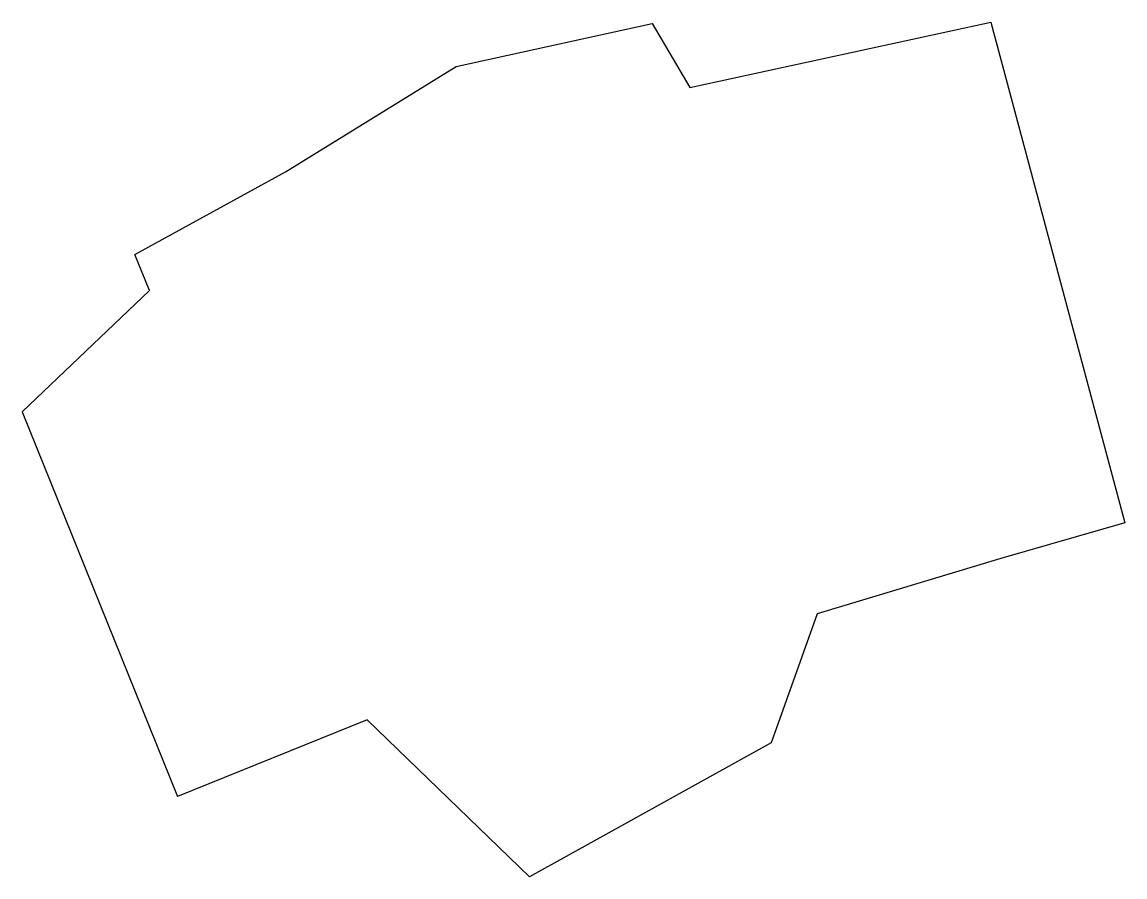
# Model space of a CAD drawing. Header units: millimetres. Extents: x 164 to 326, y -59 to 67.
import ezdxf

# ---------------------------------------------------------------- set-up
doc = ezdxf.new("R2010")
doc.units = ezdxf.units.MM

msp = doc.modelspace()

# ---------------------------------------------------------------- linework, layer by layer
for p, q in [((227.8, 60.29), (256.53, 66.61)), ((256.53, 66.61), (262.05, 57.24)), ((262.05, 57.24), (306.16, 66.82)), ((306.16, 66.82), (325.83, -6.59)), ((202.75, 44.88), (227.8, 60.29)), ((180.69, 32.73), (202.75, 44.88)), ((182.83, 27.45), (180.69, 32.73)), ((164.13, 9.65), (182.83, 27.45)), ((164.13, 9.65), (186.91, -46.72)), ((325.83, -6.59), (307.63, -11.85)), ((307.63, -11.85), (280.71, -19.94)), ((280.71, -19.94), (273.97, -38.88)), ((214.73, -35.49), (186.91, -46.72)), ((238.54, -58.54), (214.73, -35.49)), ((273.97, -38.88), (238.54, -58.54))]:
    msp.add_line(p, q)

doc.saveas('drawing.dxf')
